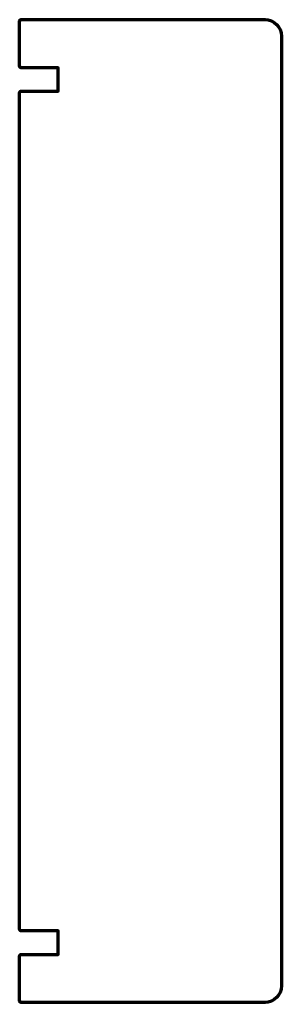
# Model space of a CAD drawing. Header units: inches. Extents: x 20 to 28, y -39 to -9.
import ezdxf

# ---------------------------------------------------------------- set-up
doc = ezdxf.new("R2010")
doc.units = ezdxf.units.IN
doc.header["$MEASUREMENT"] = 0
doc.layers.add('Outline', color=7, linetype='Continuous', lineweight=0)

msp = doc.modelspace()

# ---------------------------------------------------------------- linework, layer by layer
at = {"layer": 'Outline', "color": 250, "lineweight": 211, "true_color": 0x231f20}
msp.add_open_spline([(22.691, -8.997), (22.691, -8.997), (22.691, -8.997), (22.691, -8.997), (22.691, -8.997), (20.036, -8.997), (20.036, -8.997), (20.015, -8.997), (19.997, -9.015), (19.997, -9.036), (19.997, -9.036), (19.997, -10.424), (19.997, -10.424), (19.997, -10.446), (20.015, -10.464), (20.036, -10.464), (20.036, -10.464), (21.178, -10.464), (21.178, -10.464), (21.178, -10.464), (21.178, -11.182), (21.178, -11.182), (21.178, -11.182), (20.036, -11.182), (20.036, -11.182), (20.015, -11.182), (19.997, -11.2), (19.997, -11.222), (19.997, -11.222), (19.997, -36.778), (19.997, -36.778), (19.997, -36.799), (20.015, -36.817), (20.036, -36.817), (20.036, -36.817), (21.178, -36.817), (21.178, -36.817), (21.178, -36.817), (21.178, -37.536), (21.178, -37.536), (21.178, -37.536), (20.036, -37.536), (20.036, -37.536), (20.015, -37.536), (19.997, -37.553), (19.997, -37.575), (19.997, -37.575), (19.997, -38.958), (19.997, -38.958), (19.997, -38.979), (20.015, -38.997), (20.036, -38.997), (20.036, -38.997), (22.691, -38.997), (22.691, -38.997), (22.691, -38.997), (25.497, -38.997), (25.497, -38.997), (25.497, -38.997), (27.497, -38.997), (27.497, -38.997), (27.773, -38.997), (27.997, -38.773), (27.997, -38.497), (27.997, -38.497), (27.997, -9.497), (27.997, -9.497), (27.997, -9.221), (27.773, -8.997), (27.497, -8.997), (27.497, -8.997), (22.691, -8.997), (22.691, -8.997)], degree=3, knots=[0, 0, 0, 0, 1, 1, 1, 2, 2, 2, 3, 3, 3, 4, 4, 4, 5, 5, 5, 6, 6, 6, 7, 7, 7, 8, 8, 8, 9, 9, 9, 10, 10, 10, 11, 11, 11, 12, 12, 12, 13, 13, 13, 14, 14, 14, 15, 15, 15, 16, 16, 16, 17, 17, 17, 18, 18, 18, 19, 19, 19, 20, 20, 20, 21, 21, 21, 22, 22, 22, 23, 23, 23, 24, 24, 24, 24], dxfattribs=at)

doc.saveas('drawing.dxf')
